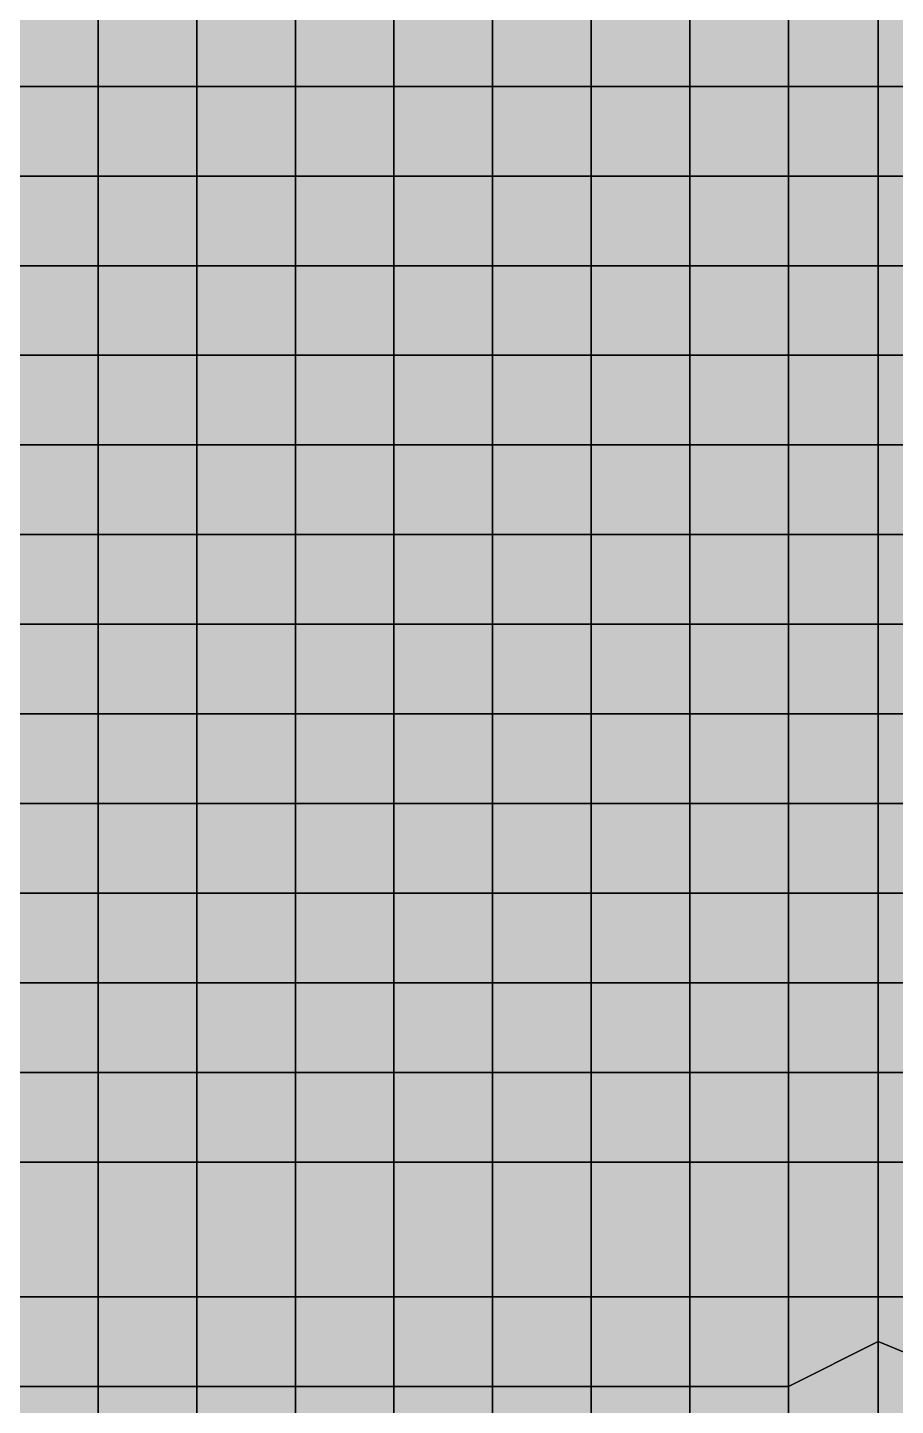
# Model space of a CAD drawing. Header units: inches. Extents: x -100 to 100, y -41 to 41.
# Drawn here: x 23.81 to 33.49, y -25.71 to -10.34 of the extents above; entities that cross this region are included whole.
import ezdxf

# ---------------------------------------------------------------- set-up
doc = ezdxf.new("R2010")
doc.units = ezdxf.units.IN
doc.header["$MEASUREMENT"] = 0

msp = doc.modelspace()

# ---------------------------------------------------------------- linework, layer by layer
at = {"color": 18, "true_color": 0x000000, "transparency": 33554532}
for p, q in [((24.6, -11), (24.6, -10)), ((24.6, -10), (24.6, -11)), ((25.7, -11), (25.7, -10)), ((25.7, -10), (25.7, -11)), ((26.8, -11), (26.8, -10)), ((26.8, -10), (26.8, -11)), ((27.9, -11), (27.9, -10)), ((27.9, -10), (27.9, -11)), ((29, -11), (29, -10)), ((29, -10), (29, -11)), ((30.1, -11), (30.1, -10)), ((30.1, -10), (30.1, -11)), ((31.2, -11), (31.2, -10)), ((31.2, -10), (31.2, -11)), ((32.3, -11), (32.3, -10)), ((32.3, -10), (32.3, -11)), ((33.3, -10), (33.3, -11)), ((33.3, -11), (33.3, -10)), ((33.3, -10), (33.3, -11)), ((24.6, -11), (23.51, -11)), ((23.51, -11), (24.6, -11)), ((24.6, -12), (24.6, -11)), ((24.6, -11), (24.6, -12)), ((25.7, -11), (24.6, -11)), ((24.6, -11), (25.7, -11)), ((25.7, -12), (25.7, -11)), ((25.7, -11), (26.8, -11)), ((26.8, -11), (25.7, -11)), ((25.7, -11), (25.7, -12)), ((26.8, -12), (26.8, -11)), ((26.8, -11), (26.8, -12)), ((27.9, -11), (26.8, -11)), ((26.8, -11), (27.9, -11)), ((27.9, -12), (27.9, -11)), ((29, -11), (27.9, -11)), ((27.9, -11), (27.9, -12)), ((27.9, -11), (29, -11)), ((29, -12), (29, -11)), ((29, -11), (29, -12)), ((30.1, -11), (29, -11)), ((29, -11), (30.1, -11)), ((30.1, -12), (30.1, -11)), ((30.1, -11), (30.1, -12)), ((31.2, -11), (30.1, -11)), ((30.1, -11), (31.2, -11)), ((31.2, -12), (31.2, -11)), ((31.2, -11), (31.2, -12)), ((32.3, -11), (31.2, -11)), ((31.2, -11), (32.3, -11)), ((32.3, -12), (32.3, -11)), ((32.3, -11), (32.3, -12)), ((33.3, -11), (32.3, -11)), ((32.3, -11), (33.3, -11)), ((33.3, -11), (33.3, -12)), ((33.3, -12), (33.3, -11)), ((33.3, -11), (33.3, -12)), ((34.5, -11), (33.3, -11)), ((33.3, -11), (34.5, -11)), ((33.3, -11), (33.3, -11)), ((24.6, -12), (23.51, -12)), ((23.51, -12), (24.6, -12)), ((24.6, -13), (24.6, -12)), ((24.6, -12), (24.6, -13)), ((25.7, -12), (24.6, -12)), ((24.6, -12), (25.7, -12)), ((25.7, -13), (25.7, -12)), ((26.8, -12), (25.7, -12)), ((25.7, -12), (25.7, -13)), ((25.7, -12), (26.8, -12)), ((26.8, -13), (26.8, -12)), ((26.8, -12), (26.8, -13)), ((27.9, -12), (26.8, -12)), ((26.8, -12), (27.9, -12)), ((27.9, -13), (27.9, -12)), ((27.9, -12), (27.9, -13)), ((29, -12), (27.9, -12)), ((27.9, -12), (29, -12)), ((29, -13), (29, -12)), ((29, -12), (29, -13)), ((30.1, -12), (29, -12)), ((29, -12), (30.1, -12)), ((30.1, -13), (30.1, -12)), ((30.1, -12), (30.1, -13)), ((31.2, -12), (30.1, -12)), ((30.1, -12), (31.2, -12)), ((31.2, -13), (31.2, -12)), ((31.2, -12), (31.2, -13)), ((32.3, -12), (31.2, -12)), ((31.2, -12), (32.3, -12)), ((32.3, -13), (32.3, -12)), ((32.3, -12), (32.3, -13)), ((33.3, -12), (32.3, -12)), ((32.3, -12), (33.3, -12)), ((33.3, -12), (33.3, -13)), ((33.3, -13), (33.3, -12)), ((33.3, -12), (33.3, -13)), ((34.5, -12), (33.3, -12)), ((33.3, -12), (34.5, -12)), ((33.3, -12), (33.3, -12)), ((24.6, -13), (23.51, -13)), ((23.51, -13), (24.6, -13)), ((24.6, -14), (24.6, -13)), ((24.6, -13), (24.6, -14)), ((25.7, -13), (24.6, -13)), ((24.6, -13), (25.7, -13)), ((25.7, -14), (25.7, -13)), ((26.8, -13), (25.7, -13)), ((25.7, -13), (25.7, -14)), ((25.7, -13), (26.8, -13)), ((26.8, -14), (26.8, -13)), ((26.8, -13), (26.8, -14)), ((27.9, -13), (26.8, -13)), ((26.8, -13), (27.9, -13)), ((27.9, -14), (27.9, -13)), ((27.9, -13), (27.9, -14)), ((29, -13), (27.9, -13)), ((27.9, -13), (29, -13)), ((29, -14), (29, -13)), ((29, -13), (29, -14)), ((30.1, -13), (29, -13)), ((29, -13), (30.1, -13)), ((30.1, -14), (30.1, -13)), ((30.1, -13), (30.1, -14)), ((31.2, -13), (30.1, -13)), ((30.1, -13), (31.2, -13)), ((31.2, -14), (31.2, -13)), ((31.2, -13), (31.2, -14)), ((32.3, -13), (31.2, -13)), ((31.2, -13), (32.3, -13)), ((32.3, -14), (32.3, -13)), ((32.3, -13), (33.3, -13)), ((32.3, -13), (32.3, -14)), ((33.3, -13), (32.3, -13)), ((33.3, -13), (33.3, -14)), ((33.3, -14), (33.3, -13)), ((33.3, -13), (33.3, -14)), ((34.5, -13), (33.3, -13)), ((33.3, -13), (34.5, -13)), ((33.3, -13), (33.3, -13)), ((24.6, -14), (23.51, -14)), ((23.51, -14), (24.6, -14)), ((24.6, -15), (24.6, -14)), ((25.7, -14), (24.6, -14)), ((24.6, -14), (24.6, -15)), ((24.6, -14), (25.7, -14)), ((25.7, -15), (25.7, -14)), ((26.8, -14), (25.7, -14)), ((25.7, -14), (25.7, -15)), ((25.7, -14), (26.8, -14)), ((26.8, -15), (26.8, -14)), ((26.8, -14), (27.9, -14)), ((27.9, -14), (26.8, -14)), ((26.8, -14), (26.8, -15)), ((27.9, -15), (27.9, -14)), ((27.9, -14), (27.9, -15)), ((29, -14), (27.9, -14)), ((27.9, -14), (29, -14)), ((29, -15), (29, -14)), ((30.1, -14), (29, -14)), ((29, -14), (29, -15)), ((29, -14), (30.1, -14)), ((30.1, -15), (30.1, -14)), ((30.1, -14), (30.1, -15)), ((31.2, -14), (30.1, -14)), ((30.1, -14), (31.2, -14)), ((31.2, -15), (31.2, -14)), ((32.3, -14), (31.2, -14)), ((31.2, -14), (31.2, -15)), ((31.2, -14), (32.3, -14)), ((32.3, -15), (32.3, -14)), ((33.3, -14), (32.3, -14)), ((32.3, -14), (32.3, -15)), ((32.3, -14), (33.3, -14)), ((33.3, -14), (33.3, -15)), ((33.3, -15), (33.3, -14)), ((34.5, -14), (33.3, -14)), ((33.3, -14), (33.3, -15)), ((33.3, -14), (34.5, -14)), ((33.3, -14), (33.3, -14)), ((24.6, -15), (23.51, -15)), ((23.51, -15), (24.6, -15)), ((24.6, -16), (24.6, -15)), ((24.6, -15), (24.6, -16)), ((25.7, -15), (24.6, -15)), ((24.6, -15), (25.7, -15)), ((25.7, -16), (25.7, -15)), ((26.8, -15), (25.7, -15)), ((25.7, -15), (25.7, -16)), ((25.7, -15), (26.8, -15)), ((26.8, -16), (26.8, -15)), ((26.8, -15), (26.8, -16)), ((27.9, -15), (26.8, -15)), ((26.8, -15), (27.9, -15)), ((27.9, -16), (27.9, -15)), ((27.9, -15), (27.9, -16)), ((29, -15), (27.9, -15)), ((27.9, -15), (29, -15)), ((29, -16), (29, -15)), ((30.1, -15), (29, -15)), ((29, -15), (29, -16)), ((29, -15), (30.1, -15)), ((30.1, -16), (30.1, -15)), ((30.1, -15), (30.1, -16)), ((31.2, -15), (30.1, -15)), ((30.1, -15), (31.2, -15)), ((31.2, -16), (31.2, -15)), ((31.2, -15), (31.2, -16)), ((32.3, -15), (31.2, -15)), ((31.2, -15), (32.3, -15)), ((32.3, -16), (32.3, -15)), ((32.3, -15), (32.3, -16)), ((33.3, -15), (32.3, -15)), ((32.3, -15), (33.3, -15)), ((33.3, -15), (33.3, -16)), ((33.3, -16), (33.3, -15)), ((33.3, -15), (33.3, -16)), ((34.5, -15), (33.3, -15)), ((33.3, -15), (34.5, -15)), ((33.3, -15), (33.3, -15)), ((23.51, -16), (24.6, -16)), ((24.6, -16), (23.51, -16)), ((24.6, -16), (25.7, -16)), ((24.6, -17), (24.6, -16)), ((24.6, -16), (24.6, -17)), ((25.7, -16), (24.6, -16)), ((25.7, -16), (26.8, -16)), ((25.7, -17), (25.7, -16)), ((26.8, -16), (25.7, -16)), ((25.7, -16), (25.7, -17)), ((26.8, -16), (27.9, -16)), ((26.8, -17), (26.8, -16)), ((26.8, -16), (26.8, -17)), ((27.9, -16), (26.8, -16)), ((27.9, -16), (29, -16)), ((27.9, -17), (27.9, -16)), ((27.9, -16), (27.9, -17)), ((29, -16), (27.9, -16)), ((29, -16), (30.1, -16)), ((29, -17), (29, -16)), ((30.1, -16), (29, -16)), ((29, -16), (29, -17)), ((30.1, -16), (30.1, -17)), ((31.2, -16), (30.1, -16)), ((30.1, -16), (31.2, -16)), ((30.1, -17), (30.1, -16)), ((31.2, -17), (31.2, -16)), ((31.2, -16), (31.2, -17)), ((32.3, -16), (31.2, -16)), ((31.2, -16), (32.3, -16)), ((32.3, -17), (32.3, -16)), ((33.3, -16), (32.3, -16)), ((32.3, -16), (32.3, -17)), ((32.3, -16), (33.3, -16)), ((33.3, -16), (33.3, -17)), ((33.3, -17), (33.3, -16)), ((33.3, -16), (33.3, -17)), ((34.5, -16), (33.3, -16)), ((33.3, -16), (34.5, -16)), ((33.3, -16), (33.3, -16)), ((24.6, -17), (23.51, -17)), ((23.51, -17), (24.6, -17)), ((24.6, -18), (24.6, -17)), ((25.7, -17), (24.6, -17)), ((24.6, -17), (24.6, -18)), ((24.6, -17), (25.7, -17)), ((25.7, -18), (25.7, -17)), ((26.8, -17), (25.7, -17)), ((25.7, -17), (25.7, -18)), ((25.7, -17), (26.8, -17)), ((26.8, -18), (26.8, -17)), ((27.9, -17), (26.8, -17)), ((26.8, -17), (26.8, -18)), ((26.8, -17), (27.9, -17)), ((27.9, -18), (27.9, -17)), ((27.9, -17), (29, -17)), ((27.9, -17), (27.9, -18)), ((29, -17), (27.9, -17)), ((29, -18), (29, -17)), ((30.1, -17), (29, -17)), ((29, -17), (29, -18)), ((29, -17), (30.1, -17)), ((30.1, -17), (31.2, -17)), ((30.1, -18), (30.1, -17)), ((30.1, -17), (30.1, -18)), ((31.2, -17), (30.1, -17)), ((31.2, -17), (32.3, -17)), ((31.2, -18), (31.2, -17)), ((32.3, -17), (31.2, -17)), ((31.2, -17), (31.2, -18)), ((32.3, -17), (33.3, -17)), ((32.3, -18), (32.3, -17)), ((33.3, -17), (32.3, -17)), ((32.3, -17), (32.3, -18)), ((33.3, -17), (33.3, -18)), ((34.5, -17), (33.3, -17)), ((33.3, -17), (33.3, -18)), ((33.3, -17), (34.5, -17)), ((33.3, -18), (33.3, -17)), ((33.3, -17), (33.3, -17)), ((24.6, -18), (23.51, -18)), ((23.51, -18), (24.6, -18)), ((24.6, -19), (24.6, -18)), ((24.6, -18), (24.6, -19)), ((25.7, -18), (24.6, -18)), ((24.6, -18), (25.7, -18)), ((25.7, -19), (25.7, -18)), ((26.8, -18), (25.7, -18)), ((25.7, -18), (25.7, -19)), ((25.7, -18), (26.8, -18)), ((26.8, -19), (26.8, -18)), ((26.8, -18), (26.8, -19)), ((27.9, -18), (26.8, -18)), ((26.8, -18), (27.9, -18)), ((27.9, -19), (27.9, -18)), ((27.9, -18), (27.9, -19)), ((29, -18), (27.9, -18)), ((27.9, -18), (29, -18)), ((29, -19), (29, -18)), ((29, -18), (29, -19)), ((30.1, -18), (29, -18)), ((29, -18), (30.1, -18)), ((30.1, -19), (30.1, -18)), ((30.1, -18), (30.1, -19)), ((31.2, -18), (30.1, -18)), ((30.1, -18), (31.2, -18)), ((31.2, -19), (31.2, -18)), ((31.2, -18), (31.2, -19)), ((32.3, -18), (31.2, -18)), ((31.2, -18), (32.3, -18)), ((32.3, -19), (32.3, -18)), ((33.3, -18), (32.3, -18)), ((32.3, -18), (32.3, -19)), ((32.3, -18), (33.3, -18)), ((33.3, -18), (33.3, -19)), ((33.3, -18), (34.5, -18)), ((33.3, -19), (33.3, -18)), ((34.5, -18), (33.3, -18)), ((33.3, -18), (33.3, -19)), ((33.3, -18), (33.3, -18)), ((24.6, -19), (23.51, -19)), ((23.51, -19), (24.6, -19)), ((24.6, -20), (24.6, -19)), ((25.7, -19), (24.6, -19)), ((24.6, -19), (24.6, -20)), ((24.6, -19), (25.7, -19)), ((25.7, -20), (25.7, -19)), ((26.8, -19), (25.7, -19)), ((25.7, -19), (25.7, -20)), ((25.7, -19), (26.8, -19)), ((26.8, -20), (26.8, -19)), ((26.8, -19), (26.8, -20)), ((27.9, -19), (26.8, -19)), ((26.8, -19), (27.9, -19)), ((27.9, -20), (27.9, -19)), ((27.9, -19), (27.9, -20)), ((29, -19), (27.9, -19)), ((27.9, -19), (29, -19)), ((29, -20), (29, -19)), ((30.1, -19), (29, -19)), ((29, -19), (29, -20)), ((29, -19), (30.1, -19)), ((30.1, -20), (30.1, -19)), ((30.1, -19), (30.1, -20)), ((31.2, -19), (30.1, -19)), ((30.1, -19), (31.2, -19)), ((31.2, -20), (31.2, -19)), ((31.2, -19), (31.2, -20)), ((32.3, -19), (31.2, -19)), ((31.2, -19), (32.3, -19)), ((32.3, -20), (32.3, -19)), ((33.3, -19), (32.3, -19)), ((32.3, -19), (32.3, -20)), ((32.3, -19), (33.3, -19)), ((33.3, -19), (33.3, -20)), ((33.3, -20), (33.3, -19)), ((34.5, -19), (33.3, -19)), ((33.3, -19), (33.3, -20)), ((33.3, -19), (34.5, -19)), ((33.3, -19), (33.3, -19)), ((24.6, -20), (23.51, -20)), ((23.51, -20), (24.6, -20)), ((24.6, -21), (24.6, -20)), ((25.7, -20), (24.6, -20)), ((24.6, -20), (24.6, -21)), ((24.6, -20), (25.7, -20)), ((25.7, -21), (25.7, -20)), ((26.8, -20), (25.7, -20)), ((25.7, -20), (25.7, -21)), ((25.7, -20), (26.8, -20)), ((26.8, -21), (26.8, -20)), ((27.9, -20), (26.8, -20)), ((26.8, -20), (26.8, -21)), ((26.8, -20), (27.9, -20)), ((27.9, -21), (27.9, -20)), ((27.9, -20), (27.9, -21)), ((29, -20), (27.9, -20)), ((27.9, -20), (29, -20)), ((29, -21), (29, -20)), ((29, -20), (30.1, -20)), ((30.1, -20), (29, -20)), ((29, -20), (29, -21)), ((30.1, -21), (30.1, -20)), ((30.1, -20), (30.1, -21)), ((31.2, -20), (30.1, -20)), ((30.1, -20), (31.2, -20)), ((31.2, -21), (31.2, -20)), ((32.3, -20), (31.2, -20)), ((31.2, -20), (31.2, -21)), ((31.2, -20), (32.3, -20)), ((32.3, -21), (32.3, -20)), ((33.3, -20), (32.3, -20)), ((32.3, -20), (32.3, -21)), ((32.3, -20), (33.3, -20)), ((33.3, -20), (33.3, -21)), ((33.3, -21), (33.3, -20)), ((34.5, -20), (33.3, -20)), ((33.3, -20), (33.3, -21)), ((33.3, -20), (34.5, -20)), ((33.3, -20), (33.3, -20)), ((23.51, -21), (24.6, -21)), ((24.6, -21), (23.51, -21)), ((24.6, -22), (24.6, -21)), ((25.7, -21), (24.6, -21)), ((24.6, -21), (24.6, -22)), ((24.6, -21), (25.7, -21)), ((25.7, -22), (25.7, -21)), ((26.8, -21), (25.7, -21)), ((25.7, -21), (25.7, -22)), ((25.7, -21), (26.8, -21)), ((26.8, -22), (26.8, -21)), ((27.9, -21), (26.8, -21)), ((26.8, -21), (26.8, -22)), ((26.8, -21), (27.9, -21)), ((27.9, -22), (27.9, -21)), ((27.9, -21), (27.9, -22)), ((29, -21), (27.9, -21)), ((27.9, -21), (29, -21)), ((29, -22), (29, -21)), ((30.1, -21), (29, -21)), ((29, -21), (29, -22)), ((29, -21), (30.1, -21)), ((30.1, -22), (30.1, -21)), ((30.1, -21), (30.1, -22)), ((31.2, -21), (30.1, -21)), ((30.1, -21), (31.2, -21)), ((31.2, -22), (31.2, -21)), ((32.3, -21), (31.2, -21)), ((31.2, -21), (31.2, -22)), ((31.2, -21), (32.3, -21)), ((32.3, -22), (32.3, -21)), ((33.3, -21), (32.3, -21)), ((32.3, -21), (32.3, -22)), ((32.3, -21), (33.3, -21)), ((33.3, -21), (33.3, -22)), ((33.3, -22), (33.3, -21)), ((34.5, -21), (33.3, -21)), ((33.3, -21), (33.3, -22)), ((33.3, -21), (34.5, -21)), ((33.3, -21), (33.3, -21)), ((24.6, -22), (23.51, -22)), ((23.51, -22), (24.6, -22)), ((24.6, -23), (24.6, -22)), ((24.6, -22), (24.6, -23)), ((25.7, -22), (24.6, -22)), ((24.6, -22), (25.7, -22)), ((25.7, -23), (25.7, -22)), ((26.8, -22), (25.7, -22)), ((25.7, -22), (25.7, -23)), ((25.7, -22), (26.8, -22)), ((26.8, -23), (26.8, -22)), ((26.8, -22), (26.8, -23)), ((27.9, -22), (26.8, -22)), ((26.8, -22), (27.9, -22)), ((27.9, -23), (27.9, -22)), ((27.9, -22), (27.9, -23)), ((29, -22), (27.9, -22)), ((27.9, -22), (29, -22)), ((29, -23), (29, -22)), ((29, -22), (29, -23)), ((30.1, -22), (29, -22)), ((29, -22), (30.1, -22)), ((30.1, -23), (30.1, -22)), ((30.1, -22), (30.1, -23)), ((31.2, -22), (30.1, -22)), ((30.1, -22), (31.2, -22)), ((31.2, -23), (31.2, -22)), ((31.2, -22), (31.2, -23)), ((32.3, -22), (31.2, -22)), ((31.2, -22), (32.3, -22)), ((32.3, -23), (32.3, -22)), ((32.3, -22), (32.3, -23)), ((33.3, -22), (32.3, -22)), ((32.3, -22), (33.3, -22)), ((33.3, -22), (33.3, -23)), ((33.3, -23), (33.3, -22)), ((33.3, -22), (33.3, -23)), ((34.5, -22), (33.3, -22)), ((33.3, -22), (34.5, -22)), ((33.3, -22), (33.3, -22)), ((24.6, -23), (23.51, -23)), ((23.51, -23), (24.6, -23)), ((24.6, -24.5), (24.6, -23)), ((25.7, -23), (24.6, -23)), ((24.6, -23), (24.6, -24.5)), ((24.6, -23), (25.7, -23)), ((25.7, -24.5), (25.7, -23)), ((26.8, -23), (25.7, -23)), ((25.7, -23), (25.7, -24.5)), ((25.7, -23), (26.8, -23)), ((26.8, -24.5), (26.8, -23)), ((27.9, -23), (26.8, -23)), ((26.8, -23), (26.8, -24.5)), ((26.8, -23), (27.9, -23)), ((27.9, -24.5), (27.9, -23)), ((27.9, -23), (27.9, -24.5)), ((29, -23), (27.9, -23)), ((27.9, -23), (29, -23)), ((29, -24.5), (29, -23)), ((30.1, -23), (29, -23)), ((29, -23), (29, -24.5)), ((29, -23), (30.1, -23)), ((30.1, -24.5), (30.1, -23)), ((30.1, -23), (30.1, -24.5)), ((31.2, -23), (30.1, -23)), ((30.1, -23), (31.2, -23)), ((31.2, -24.5), (31.2, -23)), ((31.2, -23), (31.2, -24.5)), ((32.3, -23), (31.2, -23)), ((31.2, -23), (32.3, -23)), ((32.3, -24.5), (32.3, -23)), ((33.3, -23), (32.3, -23)), ((32.3, -23), (32.3, -24.5)), ((32.3, -23), (33.3, -23)), ((33.3, -24.5), (33.3, -23)), ((34.5, -23), (33.3, -23)), ((33.3, -23), (33.3, -24.5)), ((33.3, -23), (33.3, -24.5)), ((33.3, -23), (34.5, -23)), ((33.3, -23), (33.3, -23)), ((23.51, -24.5), (24.6, -24.5)), ((24.6, -24.5), (23.51, -24.5)), ((24.6, -24.5), (25.7, -24.5)), ((24.6, -25.5), (24.6, -24.5)), ((25.7, -24.5), (24.6, -24.5)), ((24.6, -24.5), (24.6, -25.5)), ((24.6, -24.5), (24.6, -24.5)), ((25.7, -24.5), (26.8, -24.5)), ((25.7, -25.5), (25.7, -24.5)), ((26.8, -24.5), (25.7, -24.5)), ((25.7, -24.5), (25.7, -25.5)), ((25.7, -24.5), (25.7, -24.5)), ((26.8, -24.5), (27.9, -24.5)), ((26.8, -25.5), (26.8, -24.5)), ((26.8, -24.5), (26.8, -25.5)), ((27.9, -24.5), (26.8, -24.5)), ((26.8, -24.5), (26.8, -24.5)), ((27.9, -24.5), (29, -24.5)), ((27.9, -25.5), (27.9, -24.5)), ((27.9, -24.5), (27.9, -25.5)), ((29, -24.5), (27.9, -24.5)), ((27.9, -24.5), (27.9, -24.5)), ((29, -24.5), (30.1, -24.5)), ((29, -25.5), (29, -24.5)), ((30.1, -24.5), (29, -24.5)), ((29, -24.5), (29, -25.5)), ((29, -24.5), (29, -24.5)), ((30.1, -24.5), (31.2, -24.5)), ((30.1, -25.5), (30.1, -24.5)), ((30.1, -24.5), (30.1, -25.5)), ((31.2, -24.5), (30.1, -24.5)), ((30.1, -24.5), (30.1, -24.5)), ((31.2, -24.5), (32.3, -24.5)), ((31.2, -25.5), (31.2, -24.5)), ((31.2, -24.5), (31.2, -25.5)), ((32.3, -24.5), (31.2, -24.5)), ((31.2, -24.5), (31.2, -24.5)), ((32.3, -24.5), (33.3, -24.5)), ((32.3, -25.5), (32.3, -24.5)), ((33.3, -24.5), (32.3, -24.5)), ((32.3, -24.5), (32.3, -25.5)), ((32.3, -24.5), (32.3, -24.5)), ((33.3, -24.5), (34.5, -24.5)), ((33.3, -25), (33.3, -24.5)), ((34.5, -24.5), (33.3, -24.5)), ((33.3, -24.5), (33.3, -25)), ((33.3, -24.5), (33.3, -25)), ((33.3, -24.5), (33.3, -24.5)), ((33.3, -25), (32.3, -25.5)), ((32.3, -25.5), (33.3, -25)), ((33.3, -26.5), (33.3, -25)), ((33.3, -25), (33.3, -26.5)), ((34.5, -25.5), (33.3, -25)), ((33.3, -25), (34.5, -25.5)), ((33.3, -25), (33.3, -25)), ((24.6, -25.5), (23.51, -25.5)), ((23.51, -25.5), (24.6, -25.5)), ((24.6, -26.5), (24.6, -25.5)), ((25.7, -25.5), (24.6, -25.5)), ((24.6, -25.5), (24.6, -26.5)), ((24.6, -25.5), (25.7, -25.5)), ((25.7, -26.5), (25.7, -25.5)), ((26.8, -25.5), (25.7, -25.5)), ((25.7, -25.5), (25.7, -26.5)), ((25.7, -25.5), (26.8, -25.5)), ((26.8, -26.5), (26.8, -25.5)), ((26.8, -25.5), (26.8, -26.5)), ((27.9, -25.5), (26.8, -25.5)), ((26.8, -25.5), (27.9, -25.5)), ((27.9, -26.5), (27.9, -25.5)), ((29, -25.5), (27.9, -25.5)), ((27.9, -25.5), (27.9, -26.5)), ((27.9, -25.5), (29, -25.5)), ((29, -26.5), (29, -25.5)), ((30.1, -25.5), (29, -25.5)), ((29, -25.5), (29, -26.5)), ((29, -25.5), (30.1, -25.5)), ((30.1, -26.5), (30.1, -25.5)), ((31.2, -25.5), (30.1, -25.5)), ((30.1, -25.5), (30.1, -26.5)), ((30.1, -25.5), (31.2, -25.5)), ((31.2, -26.5), (31.2, -25.5)), ((31.2, -25.5), (32.3, -25.5)), ((31.2, -25.5), (31.2, -26.5)), ((32.3, -25.5), (31.2, -25.5)), ((32.3, -26.5), (32.3, -25.5)), ((32.3, -25.5), (32.3, -26.5))]:
    msp.add_line(p, q, dxfattribs=at)
at = {"color": 173, "true_color": 0x6b48ec, "transparency": 33554687}
for p, q in [((33.3, -10), (33.3, -11)), ((33.3, -11), (33.3, -12)), ((33.3, -12), (33.3, -13)), ((33.3, -13), (33.3, -14)), ((33.3, -14), (33.3, -15)), ((33.3, -15), (33.3, -16)), ((33.3, -16), (33.3, -17)), ((33.3, -17), (33.3, -18)), ((33.3, -18), (33.3, -19)), ((33.3, -19), (33.3, -20)), ((33.3, -20), (33.3, -21)), ((33.3, -21), (33.3, -22)), ((33.3, -22), (33.3, -23)), ((33.3, -23), (33.3, -24.5)), ((33.3, -24.5), (33.3, -25))]:
    msp.add_line(p, q, dxfattribs=at)
at = {"color": 212, "true_color": 0xbd27e2, "transparency": 33554687}
for p, q in [((33.3, -11), (33.3, -11)), ((33.3, -12), (33.3, -12)), ((33.3, -13), (33.3, -13)), ((33.3, -14), (33.3, -14)), ((33.3, -15), (33.3, -15)), ((33.3, -16), (33.3, -16)), ((33.3, -17), (33.3, -17)), ((33.3, -18), (33.3, -18)), ((33.3, -19), (33.3, -19)), ((33.3, -20), (33.3, -20)), ((33.3, -21), (33.3, -21)), ((33.3, -22), (33.3, -22)), ((33.3, -23), (33.3, -23))]:
    msp.add_line(p, q, dxfattribs=at)
at = {"color": 123, "true_color": 0x80ada8, "transparency": 33554687}
for p, q in [((24.6, -24.5), (24.6, -24.5)), ((25.7, -24.5), (25.7, -24.5)), ((26.8, -24.5), (26.8, -24.5)), ((27.9, -24.5), (27.9, -24.5)), ((29, -24.5), (29, -24.5)), ((30.1, -24.5), (30.1, -24.5)), ((31.2, -24.5), (31.2, -24.5)), ((32.3, -24.5), (32.3, -24.5)), ((33.3, -24.5), (33.3, -24.5))]:
    msp.add_line(p, q, dxfattribs=at)
at = {"color": 33, "true_color": 0xe99a4e, "transparency": 33554687}
msp.add_line((33.3, -25), (33.3, -25), dxfattribs=at)
at = {"color": 254, "true_color": 0xd5d5d5, "transparency": 33554687}
for points in [[(23.51, -10), (23.51, -11), (24.6, -11)], [(23.51, -10), (24.6, -11), (24.6, -10)], [(24.6, -10), (24.6, -11), (25.7, -11)], [(24.6, -10), (25.7, -11), (25.7, -10)], [(26.8, -10), (25.7, -10), (25.7, -11)], [(26.8, -10), (25.7, -11), (26.8, -11)], [(26.8, -10), (26.8, -11), (27.9, -11)], [(26.8, -10), (27.9, -11), (27.9, -10)], [(29, -10), (27.9, -10), (27.9, -11)], [(29, -10), (27.9, -11), (29, -11)], [(29, -10), (29, -11), (30.1, -11)], [(29, -10), (30.1, -11), (30.1, -10)], [(30.1, -10), (30.1, -11), (31.2, -11)], [(30.1, -10), (31.2, -11), (31.2, -10)], [(31.2, -10), (31.2, -11), (32.3, -11)], [(31.2, -10), (32.3, -11), (32.3, -10)], [(32.3, -10), (32.3, -11), (33.3, -11)], [(32.3, -10), (33.3, -11), (33.3, -10)], [(33.3, -10), (33.3, -11), (34.5, -11)], [(33.3, -10), (34.5, -11), (34.5, -10)], [(23.51, -11), (23.51, -12), (24.6, -12)], [(23.51, -11), (24.6, -12), (24.6, -11)], [(24.6, -11), (24.6, -12), (25.7, -12)], [(24.6, -11), (25.7, -12), (25.7, -11)], [(26.8, -11), (25.7, -11), (25.7, -12)], [(26.8, -11), (25.7, -12), (26.8, -12)], [(26.8, -11), (26.8, -12), (27.9, -12)], [(26.8, -11), (27.9, -12), (27.9, -11)], [(29, -11), (27.9, -11), (27.9, -12)], [(29, -11), (27.9, -12), (29, -12)], [(29, -11), (29, -12), (30.1, -12)], [(29, -11), (30.1, -12), (30.1, -11)], [(30.1, -11), (30.1, -12), (31.2, -12)], [(30.1, -11), (31.2, -12), (31.2, -11)], [(31.2, -11), (31.2, -12), (32.3, -12)], [(31.2, -11), (32.3, -12), (32.3, -11)], [(32.3, -11), (32.3, -12), (33.3, -12)], [(32.3, -11), (33.3, -12), (33.3, -11)], [(33.3, -11), (33.3, -12), (34.5, -12)], [(33.3, -11), (34.5, -12), (34.5, -11)], [(23.51, -12), (23.51, -13), (24.6, -13)], [(23.51, -12), (24.6, -13), (24.6, -12)], [(24.6, -12), (24.6, -13), (25.7, -13)], [(24.6, -12), (25.7, -13), (25.7, -12)], [(26.8, -12), (25.7, -12), (25.7, -13)], [(26.8, -12), (25.7, -13), (26.8, -13)], [(26.8, -12), (26.8, -13), (27.9, -13)], [(26.8, -12), (27.9, -13), (27.9, -12)], [(27.9, -12), (27.9, -13), (29, -13)], [(27.9, -12), (29, -13), (29, -12)], [(29, -12), (29, -13), (30.1, -13)], [(29, -12), (30.1, -13), (30.1, -12)], [(30.1, -12), (30.1, -13), (31.2, -13)], [(30.1, -12), (31.2, -13), (31.2, -12)], [(31.2, -12), (31.2, -13), (32.3, -13)], [(31.2, -12), (32.3, -13), (32.3, -12)], [(32.3, -12), (32.3, -13), (33.3, -13)], [(32.3, -12), (33.3, -13), (33.3, -12)], [(33.3, -12), (33.3, -13), (34.5, -13)], [(33.3, -12), (34.5, -13), (34.5, -12)], [(23.51, -13), (23.51, -14), (24.6, -14)], [(23.51, -13), (24.6, -14), (24.6, -13)], [(24.6, -13), (24.6, -14), (25.7, -14)], [(24.6, -13), (25.7, -14), (25.7, -13)], [(26.8, -13), (25.7, -13), (25.7, -14)], [(26.8, -13), (25.7, -14), (26.8, -14)], [(26.8, -13), (26.8, -14), (27.9, -14)], [(26.8, -13), (27.9, -14), (27.9, -13)], [(27.9, -13), (27.9, -14), (29, -14)], [(27.9, -13), (29, -14), (29, -13)], [(29, -13), (29, -14), (30.1, -14)], [(29, -13), (30.1, -14), (30.1, -13)], [(30.1, -13), (30.1, -14), (31.2, -14)], [(30.1, -13), (31.2, -14), (31.2, -13)], [(31.2, -13), (31.2, -14), (32.3, -14)], [(31.2, -13), (32.3, -14), (32.3, -13)], [(32.3, -13), (32.3, -14), (33.3, -14)], [(32.3, -13), (33.3, -14), (33.3, -13)], [(33.3, -13), (33.3, -14), (34.5, -14)], [(33.3, -13), (34.5, -14), (34.5, -13)], [(24.6, -14), (23.51, -14), (23.51, -15)], [(24.6, -14), (23.51, -15), (24.6, -15)], [(25.7, -14), (24.6, -14), (24.6, -15)], [(25.7, -14), (24.6, -15), (25.7, -15)], [(26.8, -14), (25.7, -14), (25.7, -15)], [(26.8, -14), (25.7, -15), (26.8, -15)], [(27.9, -14), (26.8, -14), (26.8, -15)], [(27.9, -14), (26.8, -15), (27.9, -15)], [(27.9, -14), (27.9, -15), (29, -15)], [(27.9, -14), (29, -15), (29, -14)], [(30.1, -14), (29, -14), (29, -15)], [(30.1, -14), (29, -15), (30.1, -15)], [(30.1, -14), (30.1, -15), (31.2, -15)], [(30.1, -14), (31.2, -15), (31.2, -14)], [(32.3, -14), (31.2, -14), (31.2, -15)], [(32.3, -14), (31.2, -15), (32.3, -15)], [(33.3, -14), (32.3, -14), (32.3, -15)], [(33.3, -14), (32.3, -15), (33.3, -15)], [(34.5, -14), (33.3, -14), (33.3, -15)], [(34.5, -14), (33.3, -15), (34.5, -15)], [(23.51, -16), (24.6, -16), (24.6, -15)], [(23.51, -16), (24.6, -15), (23.51, -15)], [(24.6, -15), (24.6, -16), (25.7, -16)], [(24.6, -15), (25.7, -16), (25.7, -15)], [(26.8, -15), (25.7, -15), (25.7, -16)], [(26.8, -15), (25.7, -16), (26.8, -16)], [(26.8, -15), (26.8, -16), (27.9, -16)], [(26.8, -15), (27.9, -16), (27.9, -15)], [(27.9, -15), (27.9, -16), (29, -16)], [(27.9, -15), (29, -16), (29, -15)], [(29, -16), (30.1, -16), (30.1, -15)], [(29, -16), (30.1, -15), (29, -15)], [(30.1, -15), (30.1, -16), (31.2, -16)], [(30.1, -15), (31.2, -16), (31.2, -15)], [(31.2, -15), (31.2, -16), (32.3, -16)], [(31.2, -15), (32.3, -16), (32.3, -15)], [(32.3, -15), (32.3, -16), (33.3, -16)], [(32.3, -15), (33.3, -16), (33.3, -15)], [(33.3, -15), (33.3, -16), (34.5, -16)], [(33.3, -15), (34.5, -16), (34.5, -15)], [(30.1, -16), (30.1, -17), (31.2, -17)], [(30.1, -16), (31.2, -17), (31.2, -16)], [(31.2, -16), (31.2, -17), (32.3, -17)], [(31.2, -16), (32.3, -17), (32.3, -16)], [(32.3, -17), (33.3, -17), (33.3, -16)], [(32.3, -17), (33.3, -16), (32.3, -16)], [(33.3, -16), (33.3, -17), (34.5, -17)], [(33.3, -16), (34.5, -17), (34.5, -16)], [(33.3, -18), (34.5, -18), (34.5, -17)], [(33.3, -18), (34.5, -17), (33.3, -17)]]:
    msp.add_solid(points, dxfattribs=at)
at = {"color": 151, "true_color": 0xa2c9f8, "transparency": 33554687}
for points in [[(24.6, -16), (23.51, -16), (23.51, -17)], [(24.6, -16), (23.51, -17), (24.6, -17)], [(24.6, -16), (24.6, -17), (25.7, -17)], [(24.6, -16), (25.7, -17), (25.7, -16)], [(25.7, -17), (26.8, -17), (26.8, -16)], [(25.7, -17), (26.8, -16), (25.7, -16)], [(26.8, -16), (26.8, -17), (27.9, -17)], [(26.8, -16), (27.9, -17), (27.9, -16)], [(27.9, -16), (27.9, -17), (29, -17)], [(27.9, -16), (29, -17), (29, -16)], [(30.1, -17), (30.1, -16), (29, -16)], [(30.1, -17), (29, -16), (29, -17)], [(23.51, -18), (24.6, -18), (24.6, -17)], [(23.51, -18), (24.6, -17), (23.51, -17)], [(24.6, -18), (25.7, -18), (25.7, -17)], [(24.6, -18), (25.7, -17), (24.6, -17)], [(25.7, -18), (26.8, -18), (26.8, -17)], [(25.7, -18), (26.8, -17), (25.7, -17)], [(26.8, -18), (27.9, -18), (27.9, -17)], [(26.8, -18), (27.9, -17), (26.8, -17)], [(27.9, -17), (27.9, -18), (29, -18)], [(27.9, -17), (29, -18), (29, -17)], [(29, -18), (30.1, -18), (30.1, -17)], [(29, -18), (30.1, -17), (29, -17)], [(30.1, -17), (30.1, -18), (31.2, -18)], [(30.1, -17), (31.2, -18), (31.2, -17)], [(31.2, -18), (32.3, -18), (32.3, -17)], [(31.2, -18), (32.3, -17), (31.2, -17)], [(32.3, -18), (33.3, -18), (33.3, -17)], [(32.3, -18), (33.3, -17), (32.3, -17)], [(23.51, -18), (23.51, -19), (24.6, -19)], [(23.51, -18), (24.6, -19), (24.6, -18)], [(24.6, -18), (24.6, -19), (25.7, -19)], [(24.6, -18), (25.7, -19), (25.7, -18)], [(25.7, -19), (26.8, -19), (26.8, -18)], [(25.7, -19), (26.8, -18), (25.7, -18)], [(26.8, -18), (26.8, -19), (27.9, -19)], [(26.8, -18), (27.9, -19), (27.9, -18)], [(27.9, -18), (27.9, -19), (29, -19)], [(27.9, -18), (29, -19), (29, -18)], [(29, -18), (29, -19), (30.1, -19)], [(29, -18), (30.1, -19), (30.1, -18)], [(30.1, -18), (30.1, -19), (31.2, -19)], [(30.1, -18), (31.2, -19), (31.2, -18)], [(31.2, -18), (31.2, -19), (32.3, -19)], [(31.2, -18), (32.3, -19), (32.3, -18)], [(32.3, -19), (33.3, -19), (33.3, -18)], [(32.3, -19), (33.3, -18), (32.3, -18)], [(34.5, -18), (33.3, -18), (33.3, -19)], [(34.5, -18), (33.3, -19), (34.5, -19)], [(23.51, -20), (24.6, -20), (24.6, -19)], [(23.51, -20), (24.6, -19), (23.51, -19)], [(24.6, -20), (25.7, -20), (25.7, -19)], [(24.6, -20), (25.7, -19), (24.6, -19)], [(25.7, -20), (26.8, -20), (26.8, -19)], [(25.7, -20), (26.8, -19), (25.7, -19)], [(26.8, -19), (26.8, -20), (27.9, -20)], [(26.8, -19), (27.9, -20), (27.9, -19)], [(27.9, -19), (27.9, -20), (29, -20)], [(27.9, -19), (29, -20), (29, -19)], [(29, -20), (30.1, -20), (30.1, -19)], [(29, -20), (30.1, -19), (29, -19)], [(30.1, -19), (30.1, -20), (31.2, -20)], [(30.1, -19), (31.2, -20), (31.2, -19)], [(31.2, -19), (31.2, -20), (32.3, -20)], [(31.2, -19), (32.3, -20), (32.3, -19)], [(32.3, -20), (33.3, -20), (33.3, -19)], [(32.3, -20), (33.3, -19), (32.3, -19)], [(33.3, -20), (34.5, -20), (34.5, -19)], [(33.3, -20), (34.5, -19), (33.3, -19)], [(23.51, -21), (24.6, -21), (24.6, -20)], [(23.51, -21), (24.6, -20), (23.51, -20)], [(24.6, -21), (25.7, -21), (25.7, -20)], [(24.6, -21), (25.7, -20), (24.6, -20)], [(25.7, -21), (26.8, -21), (26.8, -20)], [(25.7, -21), (26.8, -20), (25.7, -20)], [(26.8, -21), (27.9, -21), (27.9, -20)], [(26.8, -21), (27.9, -20), (26.8, -20)], [(27.9, -20), (27.9, -21), (29, -21)], [(27.9, -20), (29, -21), (29, -20)], [(29, -21), (30.1, -21), (30.1, -20)], [(29, -21), (30.1, -20), (29, -20)], [(30.1, -20), (30.1, -21), (31.2, -21)], [(30.1, -20), (31.2, -21), (31.2, -20)], [(31.2, -21), (32.3, -21), (32.3, -20)], [(31.2, -21), (32.3, -20), (31.2, -20)], [(32.3, -21), (33.3, -21), (33.3, -20)], [(32.3, -21), (33.3, -20), (32.3, -20)], [(33.3, -21), (34.5, -21), (34.5, -20)], [(33.3, -21), (34.5, -20), (33.3, -20)], [(23.51, -22), (24.6, -22), (24.6, -21)], [(23.51, -22), (24.6, -21), (23.51, -21)], [(24.6, -22), (25.7, -22), (25.7, -21)], [(24.6, -22), (25.7, -21), (24.6, -21)], [(25.7, -22), (26.8, -22), (26.8, -21)], [(25.7, -22), (26.8, -21), (25.7, -21)], [(26.8, -22), (27.9, -22), (27.9, -21)], [(26.8, -22), (27.9, -21), (26.8, -21)], [(27.9, -21), (27.9, -22), (29, -22)], [(27.9, -21), (29, -22), (29, -21)], [(29, -22), (30.1, -22), (30.1, -21)], [(29, -22), (30.1, -21), (29, -21)], [(30.1, -21), (30.1, -22), (31.2, -22)], [(30.1, -21), (31.2, -22), (31.2, -21)], [(31.2, -22), (32.3, -22), (32.3, -21)], [(31.2, -22), (32.3, -21), (31.2, -21)], [(32.3, -22), (33.3, -22), (33.3, -21)], [(32.3, -22), (33.3, -21), (32.3, -21)], [(33.3, -22), (34.5, -22), (34.5, -21)], [(33.3, -22), (34.5, -21), (33.3, -21)], [(23.51, -22), (23.51, -23), (24.6, -23)], [(23.51, -22), (24.6, -23), (24.6, -22)], [(24.6, -22), (24.6, -23), (25.7, -23)], [(24.6, -22), (25.7, -23), (25.7, -22)], [(25.7, -23), (26.8, -23), (26.8, -22)], [(25.7, -23), (26.8, -22), (25.7, -22)], [(26.8, -22), (26.8, -23), (27.9, -23)], [(26.8, -22), (27.9, -23), (27.9, -22)], [(27.9, -22), (27.9, -23), (29, -23)], [(27.9, -22), (29, -23), (29, -22)], [(29, -22), (29, -23), (30.1, -23)], [(29, -22), (30.1, -23), (30.1, -22)], [(30.1, -22), (30.1, -23), (31.2, -23)], [(30.1, -22), (31.2, -23), (31.2, -22)], [(31.2, -22), (31.2, -23), (32.3, -23)], [(31.2, -22), (32.3, -23), (32.3, -22)], [(32.3, -22), (32.3, -23), (33.3, -23)], [(32.3, -22), (33.3, -23), (33.3, -22)], [(33.3, -22), (33.3, -23), (34.5, -23)], [(33.3, -22), (34.5, -23), (34.5, -22)]]:
    msp.add_solid(points, dxfattribs=at)
at = {"color": 123, "true_color": 0x80ada8, "transparency": 33554687}
for points in [[(23.51, -23), (23.51, -24.5), (24.6, -24.5)], [(23.51, -23), (24.6, -24.5), (24.6, -23)], [(24.6, -24.5), (25.7, -24.5), (25.7, -23)], [(24.6, -24.5), (25.7, -23), (24.6, -23)], [(25.7, -24.5), (26.8, -24.5), (26.8, -23)], [(25.7, -24.5), (26.8, -23), (25.7, -23)], [(26.8, -24.5), (27.9, -24.5), (27.9, -23)], [(26.8, -24.5), (27.9, -23), (26.8, -23)], [(27.9, -23), (27.9, -24.5), (29, -24.5)], [(27.9, -23), (29, -24.5), (29, -23)], [(29, -24.5), (30.1, -24.5), (30.1, -23)], [(29, -24.5), (30.1, -23), (29, -23)], [(30.1, -23), (30.1, -24.5), (31.2, -24.5)], [(30.1, -23), (31.2, -24.5), (31.2, -23)], [(31.2, -23), (31.2, -24.5), (32.3, -24.5)], [(31.2, -23), (32.3, -24.5), (32.3, -23)], [(32.3, -24.5), (33.3, -24.5), (33.3, -23)], [(32.3, -24.5), (33.3, -23), (32.3, -23)], [(33.3, -24.5), (34.5, -24.5), (34.5, -23)], [(33.3, -24.5), (34.5, -23), (33.3, -23)]]:
    msp.add_solid(points, dxfattribs=at)
at = {"color": 250, "true_color": 0x36353d, "transparency": 33554687}
for points in [[(23.51, -24.5), (23.51, -25.5), (24.6, -25.5)], [(23.51, -24.5), (24.6, -25.5), (24.6, -24.5)], [(25.7, -24.5), (24.6, -24.5), (24.6, -25.5)], [(25.7, -24.5), (24.6, -25.5), (25.7, -25.5)], [(26.8, -24.5), (25.7, -24.5), (25.7, -25.5)], [(26.8, -24.5), (25.7, -25.5), (26.8, -25.5)], [(26.8, -24.5), (26.8, -25.5), (27.9, -25.5)], [(26.8, -24.5), (27.9, -25.5), (27.9, -24.5)], [(27.9, -24.5), (27.9, -25.5), (29, -25.5)], [(27.9, -24.5), (29, -25.5), (29, -24.5)], [(30.1, -24.5), (29, -24.5), (29, -25.5)], [(30.1, -24.5), (29, -25.5), (30.1, -25.5)], [(30.1, -24.5), (30.1, -25.5), (31.2, -25.5)], [(30.1, -24.5), (31.2, -25.5), (31.2, -24.5)], [(31.2, -24.5), (31.2, -25.5), (32.3, -25.5)], [(31.2, -24.5), (32.3, -25.5), (32.3, -24.5)], [(33.3, -24.5), (32.3, -24.5), (32.3, -25.5)], [(33.3, -24.5), (32.3, -25.5), (33.3, -25)], [(34.5, -25.5), (34.5, -24.5), (33.3, -24.5)], [(34.5, -25.5), (33.3, -24.5), (33.3, -25)], [(32.3, -26.5), (33.3, -26.5), (33.3, -25)], [(32.3, -26.5), (33.3, -25), (32.3, -25.5)], [(33.3, -25), (33.3, -26.5), (34.5, -26.5)], [(33.3, -25), (34.5, -26.5), (34.5, -25.5)], [(23.51, -25.5), (23.51, -26.5), (24.6, -26.5)], [(23.51, -25.5), (24.6, -26.5), (24.6, -25.5)], [(24.6, -26.5), (25.7, -26.5), (25.7, -25.5)], [(24.6, -26.5), (25.7, -25.5), (24.6, -25.5)], [(25.7, -26.5), (26.8, -26.5), (26.8, -25.5)], [(25.7, -26.5), (26.8, -25.5), (25.7, -25.5)], [(26.8, -25.5), (26.8, -26.5), (27.9, -26.5)], [(26.8, -25.5), (27.9, -26.5), (27.9, -25.5)], [(27.9, -26.5), (29, -26.5), (29, -25.5)], [(27.9, -26.5), (29, -25.5), (27.9, -25.5)], [(29, -26.5), (30.1, -26.5), (30.1, -25.5)], [(29, -26.5), (30.1, -25.5), (29, -25.5)], [(30.1, -26.5), (31.2, -26.5), (31.2, -25.5)], [(30.1, -26.5), (31.2, -25.5), (30.1, -25.5)], [(31.2, -25.5), (31.2, -26.5), (32.3, -26.5)], [(31.2, -25.5), (32.3, -26.5), (32.3, -25.5)]]:
    msp.add_solid(points, dxfattribs=at)

doc.saveas('drawing.dxf')
